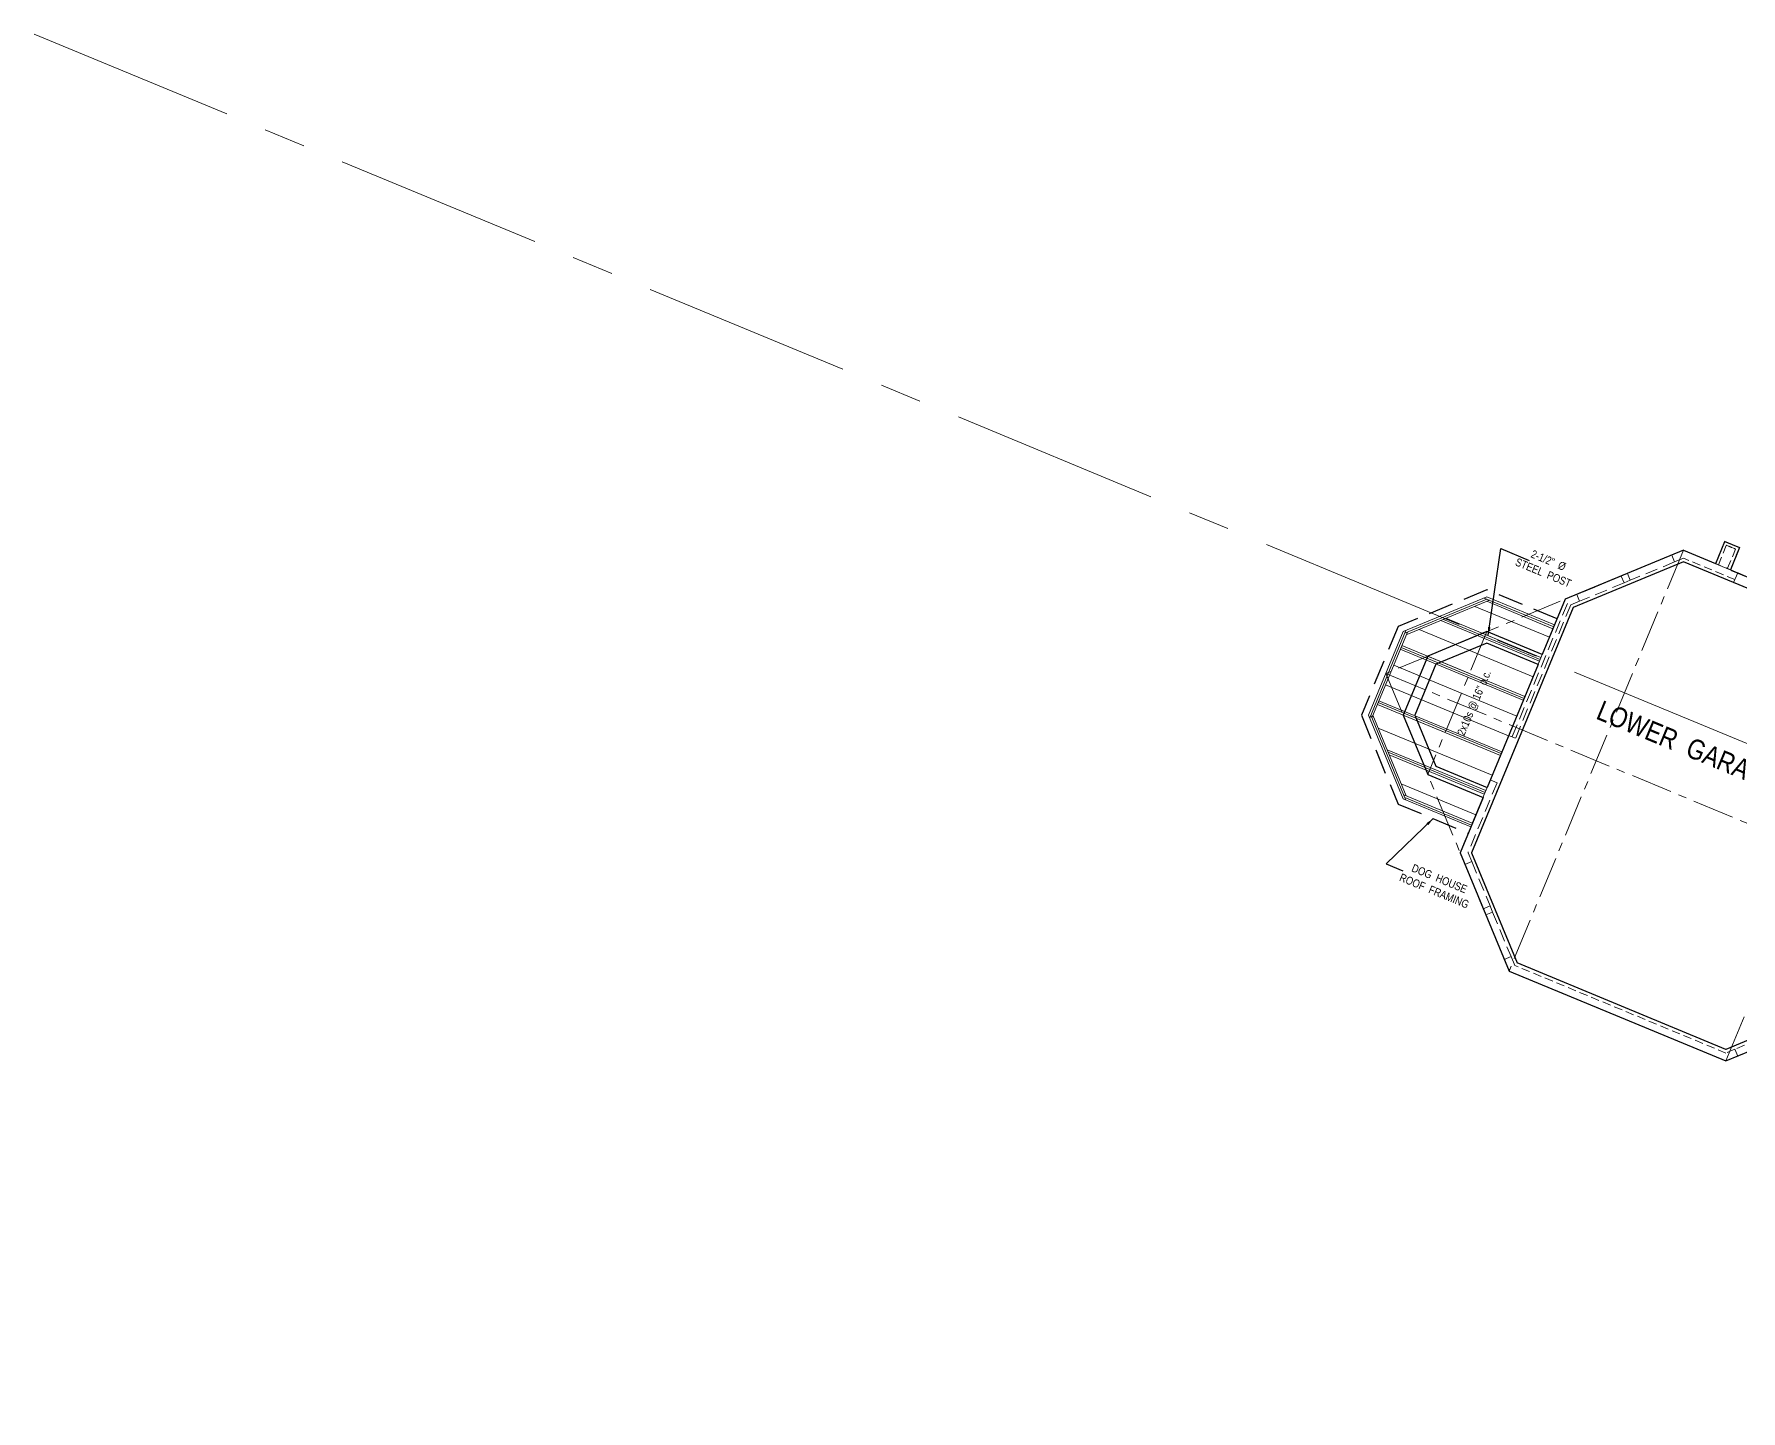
# Model space of a CAD drawing. Header units: inches. Extents: x 2775 to 35778, y 1675 to 10350.
# Drawn here: x 10877 to 12156, y 3657 to 4689 of the extents above; entities that cross this region are included whole.
import ezdxf

# ---------------------------------------------------------------- set-up
doc = ezdxf.new("R2010")
doc.units = ezdxf.units.IN
doc.header["$LTSCALE"] = 0.5
doc.header["$MEASUREMENT"] = 0
doc.linetypes.add('CENTER', pattern=[2, 1.25, -0.25, 0.25, -0.25])
doc.linetypes.add('HIDDEN', pattern=[0.375, 0.25, -0.125])
doc.layers.add('FL FRAMING STEEL', color=7, linetype='CONTINUOUS')
doc.layers.add('LLTEXT', color=7, linetype='CONTINUOUS')
for name, color, linetype, lineweight in [('FL JOISTS', 7, 'CONTINUOUS', 20), ('FOUNDATION', 7, 'CONTINUOUS', 30), ('FOUNDATION TEXT', 7, 'CONTINUOUS', 9), ('GRID', 1, 'CENTER', 20), ('LAYOUT', 6, 'CONTINUOUS', 9), ('RAFTERS', 6, 'CONTINUOUS', 20), ('WALLS', 4, 'HIDDEN', 9)]:
    doc.layers.add(name, color=color, linetype=linetype, lineweight=lineweight)
doc.styles.add('ARCHENT', font='technical.ttf', dxfattribs={"height": 6})
doc.styles.add('ARCHENTLTD', font='technical.ttf', dxfattribs={"height": 6})
doc.dimstyles.new('ARCHENT', dxfattribs={"dimtxt": 6, "dimasz": 6, "dimexe": 9, "dimexo": 3, "dimgap": 1, "dimtad": 0, "dimtoh": 1, "dimdec": 3, "dimzin": 0, "dimdsep": 46, "dimlunit": 4, "dimtxsty": 'ARCHENTLTD', "dimcen": 6, "dimaunit": 1, "dimadec": 0, "dimazin": 0, "dimtfac": 1, "dimtdec": 3, "dimtofl": 0, "dimtmove": 0, "dimatfit": 3, "dimfxl": 1, "dimfrac": 2, "dimtolj": 1, "dimtzin": 0, "dimarcsym": 0})

msp = doc.modelspace()

# ---------------------------------------------------------------- linework, layer by layer
at = {"layer": 'FL JOISTS', "color": 7, "linetype": 'HIDDEN', "lineweight": 30, "ltscale": 150}
for p, q in [((11965.9637, 4272.2436), (11899.4219, 4244.681)), ((12018.5445, 4250.4639), (11965.9637, 4272.2436)), ((11899.4219, 4244.681), (11871.8593, 4178.1392)), ((11871.8593, 4178.1392), (11899.4219, 4111.5973)), ((11899.4219, 4111.5973), (11951.9738, 4089.8296))]:
    msp.add_line(p, q, dxfattribs=at)
at = {"layer": 'FOUNDATION', "ltscale": 75}
for p, q in [((12113.3484, 4301.8347), (12024.6248, 4265.1114)), ((12113.3473, 4301.8364), (12137.4309, 4291.8537)), ((12113.3462, 4293.1756), (12030.7461, 4258.9869)), ((12150.9319, 4277.5963), (12113.3462, 4293.1756)), ((12148.7488, 4287.0471), (12270.4506, 4236.7171)), ((12269.1777, 4228.5834), (12150.9319, 4277.5963)), ((12024.6248, 4265.1114), (12007.4412, 4223.6581)), ((12030.7461, 4258.9869), (11954.5383, 4075.1449)), ((12004.313, 4216.1118), (11966.1351, 4124.0123)), ((11963.0717, 4116.6221), (11945.8791, 4075.1471)), ((11945.8791, 4075.1471), (11982.6031, 3986.426)), ((11954.5383, 4075.1449), (11988.7243, 3992.5554)), ((12145.2019, 3927.6954), (11988.7243, 3992.5554)), ((11982.6031, 3986.426), (12145.2003, 3919.036)), ((12145.2003, 3919.036), (12207.7598, 3945.0652)), ((12175.6479, 3940.3662), (12145.2019, 3927.6954))]:
    msp.add_line(p, q, dxfattribs=at)
at = {"layer": 'FOUNDATION', "ltscale": 1.5}
for p, q in [((12137.4839, 4291.8182), (12144.257, 4308.4931)), ((12144.257, 4308.4931), (12155.3482, 4303.9346)), ((12155.3329, 4303.8733), (12148.4994, 4287.2497))]:
    msp.add_line(p, q, dxfattribs=at)
at = {"layer": 'FOUNDATION', "linetype": 'Continuous', "lineweight": 9, "ltscale": 75}
for p, q in [((12113.3462, 4293.1756), (12030.7461, 4258.9869)), ((12150.9319, 4277.5963), (12113.3462, 4293.1756)), ((12030.7461, 4258.9869), (11954.5383, 4075.1449)), ((11954.5383, 4075.1449), (11988.7243, 3992.5554)), ((12145.2019, 3927.6954), (11988.7243, 3992.5554))]:
    msp.add_line(p, q, dxfattribs=at)
at = {"layer": 'FOUNDATION', "lineweight": 9, "ltscale": 75}
for p in [(12153.9952, 4284.9866), (12151.8892, 4279.9058)]:
    msp.add_line(p, (12150.9319, 4277.5963), dxfattribs=at)
at = {"layer": 'FOUNDATION', "linetype": 'HIDDEN', "lineweight": 9, "ltscale": 75}
msp.add_line((12261.7862, 4231.6472), (12150.9319, 4277.5963), dxfattribs=at)
at = {"layer": 'FOUNDATION', "lineweight": 20, "ltscale": 50}
msp.add_line((12264.8495, 4239.0375), (12153.9952, 4284.9866), dxfattribs=at)
at = {"layer": 'FOUNDATION', "ltscale": 25}
for p, q in [((11965.9637, 4240.8542), (11921.6175, 4222.4854)), ((11965.9637, 4240.8542), (11921.6175, 4222.4854)), ((12007.4467, 4223.6714), (11965.9637, 4240.8542)), ((12007.4467, 4223.6714), (11965.9637, 4240.8542)), ((11921.6175, 4222.4854), (11903.2487, 4178.1392)), ((11921.6175, 4222.4854), (11903.2487, 4178.1392)), ((11965.9637, 4232.195), (11927.7405, 4216.3624)), ((11965.9637, 4232.195), (11927.7405, 4216.3624)), ((12004.3832, 4216.2812), (11965.9637, 4232.195)), ((12004.3832, 4216.2812), (11965.9637, 4232.195)), ((11927.7405, 4216.3624), (11911.9079, 4178.1392)), ((11927.7405, 4216.3624), (11911.9079, 4178.1392)), ((11903.2487, 4178.1392), (11921.6175, 4133.7929)), ((11903.2487, 4178.1392), (11921.6175, 4133.7929)), ((11911.9079, 4178.1392), (11927.7405, 4139.9159)), ((11911.9079, 4178.1392), (11927.7405, 4139.9159)), ((11921.6175, 4133.7929), (11963.0717, 4116.6221)), ((11921.6175, 4133.7929), (11963.0717, 4116.6221)), ((11927.7405, 4139.9159), (11966.1351, 4124.0123)), ((11927.7405, 4139.9159), (11966.1351, 4124.0123))]:
    msp.add_line(p, q, dxfattribs=at)
at = {"layer": 'FOUNDATION', "lineweight": 20, "ltscale": 75}
msp.add_line((12175.6479, 3940.3662), (12145.2019, 3927.6954), dxfattribs=at)
at = {"layer": 'GRID', "ltscale": 50}
for p, q in [((12113.3489, 4301.8357), (11890.268, 4209.499)), ((12564.1625, 4114.9735), (12113.3473, 4301.8364)), ((11890.268, 4209.499), (11982.6036, 3986.427)), ((11890.268, 4209.499), (12476.5964, 3966.461)), ((12145.2007, 3919.0371), (11982.6003, 3986.435)), ((12207.7602, 3945.0663), (12145.1975, 3919.0293))]:
    msp.add_line(p, q, dxfattribs=at)
at = {"layer": 'GRID', "linetype": 'CENTER', "lineweight": 20, "ltscale": 50}
for p, q in [((12113.3473, 4301.8364), (11982.6115, 3986.4303)), ((12024.6759, 4265.1326), (11945.9034, 4075.0904)), ((11965.989, 4240.8411), (11921.6112, 4133.7776)), ((11921.6277, 4222.4793), (11903.2487, 4178.1392))]:
    msp.add_line(p, q, dxfattribs=at)
at = {"layer": 'GRID', "ltscale": 75}
for p, q in [((12273.8305, 4229.3623), (12145.2007, 3919.0371)), ((11921.6281, 4222.4803), (11952.9905, 4209.4816)), ((11903.2496, 4178.1381), (11934.6108, 4165.1399))]:
    msp.add_line(p, q, dxfattribs=at)
at = {"layer": 'LAYOUT', "color": 6, "linetype": 'CENTER', "lineweight": 5, "ltscale": 250}
msp.add_line((10876.8306, 4688.7524), (13368.5656, 3656.7467), dxfattribs=at)
at = {"layer": 'RAFTERS', "color": 7, "ltscale": 25}
for p, q in [((11965.9637, 4266.8316), (11903.2487, 4240.8542)), ((11965.9637, 4265.208), (11904.3968, 4239.7061)), ((11967.9236, 4264.3962), (11905.5448, 4238.5581)), ((12016.0571, 4244.4587), (11964.0039, 4266.0198)), ((12016.6311, 4245.8445), (11965.9637, 4266.8316)), ((12015.483, 4243.0729), (11965.9637, 4263.5844)), ((11903.2487, 4240.8542), (11877.2713, 4178.1392)), ((11905.2086, 4241.666), (11878.0831, 4176.1793)), ((11906.3566, 4240.5179), (11879.7067, 4176.1793)), ((11877.2713, 4178.1392), (11903.2487, 4115.4241)), ((11878.8949, 4178.1392), (11905.2086, 4114.6123)), ((11880.5185, 4178.1392), (11905.5448, 4117.7202)), ((11903.2487, 4115.4241), (11953.8873, 4094.449)), ((11903.585, 4118.532), (11955.0353, 4097.2206)), ((11904.3968, 4116.5722), (11954.4613, 4095.8348))]:
    msp.add_line(p, q, dxfattribs=at)
at = {"layer": 'RAFTERS', "color": 7, "ltscale": 50}
for p, q in [((11931.3662, 4249.2537), (12005.3026, 4218.6064)), ((11933.3256, 4250.0653), (12005.877, 4219.9921)), ((11935.285, 4250.8768), (12006.4513, 4221.3778)), ((11956.8877, 4259.825), (12012.8213, 4236.64)), ((11915.0882, 4242.5111), (12000.568, 4207.079)), ((11901.0112, 4227.6035), (11993.2311, 4189.3776)), ((11901.5856, 4228.9892), (11993.8055, 4190.7632)), ((11902.16, 4230.3748), (11994.3799, 4192.1489)), ((11896.0948, 4215.7438), (11988.3147, 4177.5179)), ((11889.9719, 4200.9617), (11982.1878, 4162.7375)), ((11883.9053, 4186.3272), (11976.1212, 4148.1029)), ((11884.4797, 4187.7129), (11976.6956, 4149.4886)), ((11885.0541, 4189.0985), (11977.27, 4150.8743)), ((11884.4686, 4168.6027), (11969.9345, 4133.1764)), ((11891.1922, 4152.3706), (11965.1388, 4121.7191)), ((11892.0042, 4150.4102), (11964.5644, 4120.3334)), ((11892.8162, 4148.4499), (11963.9901, 4118.9477)), ((11901.7912, 4126.7822), (11957.6812, 4103.6153))]:
    msp.add_line(p, q, dxfattribs=at)
at = {"layer": 'WALLS', "color": 4, "ltscale": 75}
for p, q in [((12113.3484, 4301.8347), (12104.5598, 4298.197)), ((12153.9952, 4284.9866), (12113.3484, 4301.8347)), ((12104.5598, 4298.1971), (12106.6632, 4293.1153)), ((12113.3469, 4295.8815), (12106.6633, 4293.1151)), ((12071.2965, 4284.4291), (12066.6766, 4282.5169)), ((12066.6766, 4282.5169), (12068.7801, 4277.4351)), ((12073.4, 4279.3473), (12068.7801, 4277.4351)), ((12071.2965, 4284.4292), (12073.4, 4279.3473)), ((12153.9952, 4284.9866), (12151.8892, 4279.9058)), ((12024.6248, 4265.1114), (11982.297, 4163.0008)), ((12026.2928, 4261.9538), (11984.8384, 4161.9502)), ((12028.8332, 4260.9008), (11987.3788, 4160.8971)), ((12028.8332, 4260.9008), (11987.3788, 4160.8971)), ((12033.4134, 4268.7491), (12024.6248, 4265.1114)), ((12035.5168, 4263.6672), (12028.8332, 4260.9008)), ((12033.4134, 4268.749), (12035.5169, 4263.6671)), ((11968.5114, 4129.7449), (11945.8791, 4075.1471)), ((11973.5932, 4127.6412), (11951.8323, 4075.1455)), ((11973.5932, 4127.6412), (11951.8323, 4075.1455)), ((11945.8791, 4075.1471), (11949.5165, 4066.3595)), ((11951.8323, 4075.1455), (11954.5984, 4068.463)), ((11949.5165, 4066.3595), (11954.5984, 4068.463)), ((11963.285, 4033.0965), (11968.3668, 4035.2)), ((11963.285, 4033.0965), (11965.1973, 4028.4766)), ((11965.1973, 4028.4766), (11970.2791, 4030.5801)), ((11968.3668, 4035.2), (11970.2791, 4030.5801)), ((11978.9657, 3995.2136), (11984.0476, 3997.3171)), ((11978.9657, 3995.2136), (11982.6031, 3986.426)), ((11984.0476, 3997.3171), (11986.8104, 3990.6424)), ((11982.6031, 3986.426), (12145.2003, 3919.036)), ((12145.2003, 3919.036), (12154.0171, 3922.7045)), ((12154.0064, 3922.7303), (12151.8993, 3927.8107))]:
    msp.add_line(p, q, dxfattribs=at)
at = {"layer": 'WALLS', "ltscale": 50}
for p, q in [((12137.4306, 4291.8532), (12144.2231, 4308.5757)), ((12139.5148, 4291.0053), (12145.4573, 4305.6354)), ((12144.223, 4308.5755), (12155.3226, 4304.0127)), ((12152.3861, 4302.7871), (12146.3633, 4288.1356)), ((12155.3226, 4304.0127), (12148.4572, 4287.3116))]:
    msp.add_line(p, q, dxfattribs=at)
at = {"layer": 'WALLS', "color": 4, "ltscale": 1.5}
msp.add_line((12145.4573, 4305.6354), (12152.3861, 4302.7871), dxfattribs=at)
at = {"layer": 'WALLS', "color": 4, "lineweight": 20, "ltscale": 75}
for p, q in [((12104.5598, 4298.197), (12071.2965, 4284.4291)), ((12106.6633, 4293.1151), (12073.4, 4279.3473)), ((12066.6766, 4282.5169), (12033.4134, 4268.7491)), ((12068.7801, 4277.4351), (12035.5168, 4263.6672)), ((11949.5165, 4066.3595), (11963.285, 4033.0965)), ((11954.5984, 4068.463), (11968.3668, 4035.2)), ((11970.2791, 4030.5801), (11984.0476, 3997.3171)), ((11965.1973, 4028.4766), (11978.9657, 3995.2136)), ((12154.0171, 3922.7045), (12187.2549, 3936.5337))]:
    msp.add_line(p, q, dxfattribs=at)
at = {"layer": 'WALLS', "color": 4, "ltscale": 50}
for p, q in [((12151.8892, 4279.9058), (12113.335, 4295.8865)), ((11982.2603, 4163.0161), (11987.3787, 4160.8969)), ((11968.4891, 4129.7542), (11973.5931, 4127.641)), ((12145.2039, 3924.9883), (11986.8104, 3990.6424)), ((12151.912, 3927.7801), (12145.2039, 3924.9883))]:
    msp.add_line(p, q, dxfattribs=at)
at = {"layer": 'WALLS', "color": 4, "lineweight": 20, "ltscale": 50}
msp.add_line((12185.1486, 3941.6123), (12151.912, 3927.7801), dxfattribs=at)

# ---------------------------------------------------------------- texts
at = {"layer": 'FOUNDATION TEXT', "ltscale": 50, "insert": (12117.2514, 4154.7648), "char_height": 15, "attachment_point": 5, "rotation": 337.5, "style": 'ARCHENT'}
msp.add_mtext('LOWER  GARAGE', dxfattribs=at)
at = {"layer": 'LLTEXT', "linetype": 'Continuous', "lineweight": 9, "ltscale": 1.5, "char_height": 6, "attachment_point": 5, "rotation": 337.510925, "style": 'ARCHENTLTD'}
for s, insert in [('2-1/2"  %%C\\PSTEEL  POST', (12010.1879, 4289.6663)), ('DOG  HOUSE\\PROOF  FRAMING', (11928.4335, 4051.0909))]:
    msp.add_mtext(s, dxfattribs=dict(at, insert=insert))
at = {"layer": 'LLTEXT', "linetype": 'Continuous', "lineweight": 30, "ltscale": 1.5, "insert": (11956.1784, 4185.603), "char_height": 6, "attachment_point": 5, "rotation": 67.0186111, "style": 'ARCHENTLTD'}
msp.add_mtext('  2x10s @ 16" o.c.', dxfattribs=at)

# ---------------------------------------------------------------- leaders
at = {"layer": 'FL FRAMING STEEL', "color": 7, "lineweight": 9, "ltscale": 50}
for points in [[(11966.8252, 4238.2002), (11976.3935, 4303.0931), (11997.7004, 4294.2459)], [(11925.6979, 4100.7134), (11890.4544, 4066.8955), (11902.9123, 4061.5997)]]:
    msp.add_leader(points, dimstyle='ARCHENT', override={"dimgap": 1, "dimtad": 0}, dxfattribs=at)

doc.saveas('drawing.dxf')
